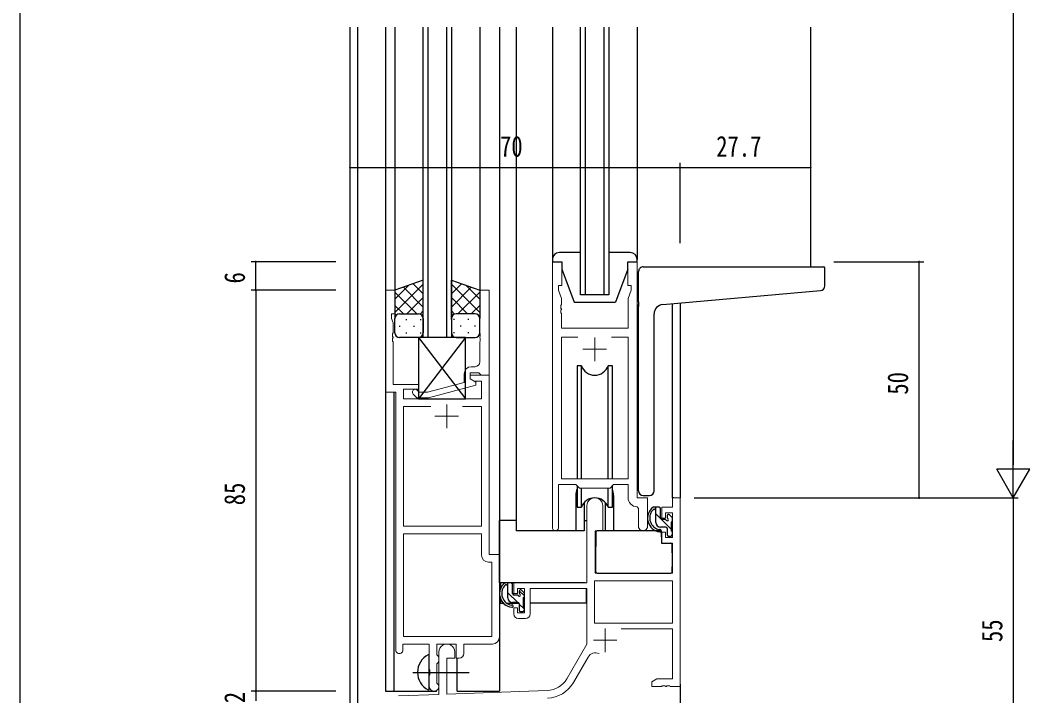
# Model space of a CAD drawing. Units: millimetres, scale not verified. Extents: x -1075 to 397, y -282 to 282.
# Drawn here: x -393.9 to -179.7, y -202.7 to -59.5 of the extents above; entities that cross this region are included whole.
import ezdxf
from ezdxf.enums import TextEntityAlignment as Align

# ---------------------------------------------------------------- set-up
doc = ezdxf.new("R2010")
doc.units = ezdxf.units.MM
doc.header["$LTSCALE"] = 2
doc.layers.add('0-2_YKK_11', color=7, linetype='Continuous', lineweight=18)
for name, color, linetype in [('0-3_YKK_12', 2, 'Continuous'), ('0-4_YKK_13', 4, 'Continuous'), ('0-6_YKK_D', 6, 'Continuous'), ('0-7_YKK_ZWAK', 7, 'Continuous')]:
    doc.layers.add(name, color=color, linetype=linetype)
doc.styles.add('ＭＳ ゴシック', font='')
doc.styles.get('ＭＳ ゴシック').set_extended_font_data('MS Gothic')

msp = doc.modelspace()

# ---------------------------------------------------------------- linework, layer by layer
at = {"layer": '0-2_YKK_11'}
for p, q in [((-281, -110.7), (-281, -167.05)), ((-279, -110.7), (-281, -110.7)), ((-279, -115.7), (-279, -110.7)), ((-265, -110.7), (-265, -115.7)), ((-263, -110.7), (-265, -110.7)), ((-263, -160.7), (-263, -110.7)), ((-316.402, -138.33), (-316.402, -116.7)), ((-316.402, -116.7), (-314.402, -116.7)), ((-314.402, -116.7), (-314.402, -121.7)), ((-296.402, -116.7), (-296.402, -125.742)), ((-294.402, -116.7), (-296.402, -116.7)), ((-294.402, -134.7), (-294.402, -116.7)), ((-279.7, -115.7), (-279, -115.7)), ((-279.7, -116.7), (-279.7, -115.7)), ((-279.07, -118.431), (-279.7, -116.7)), ((-265, -115.7), (-264.3, -115.7)), ((-264.3, -116.7), (-264.93, -118.431)), ((-264.3, -115.7), (-264.3, -116.7)), ((-279.19, -119.925), (-279.07, -119.742)), ((-279.19, -120.475), (-279.19, -119.925)), ((-279.07, -119.742), (-279.07, -118.431)), ((-264.93, -118.431), (-264.93, -124.7)), ((-315.102, -121.7), (-315.102, -122.7)), ((-314.402, -121.7), (-315.102, -121.7)), ((-279.07, -120.658), (-279.19, -120.475)), ((-279.19, -120.925), (-279.07, -120.742)), ((-279.19, -121.475), (-279.19, -120.925)), ((-279.07, -121.658), (-279.19, -121.475)), ((-279.07, -120.742), (-279.07, -120.658)), ((-279.07, -124.7), (-279.07, -121.658)), ((-315.102, -122.7), (-314.772, -123.607)), ((-314.772, -123.607), (-314.772, -125.742)), ((-314.772, -125.742), (-314.892, -125.925)), ((-314.892, -125.925), (-314.892, -126.475)), ((-296.402, -125.742), (-296.282, -125.925)), ((-296.282, -125.925), (-296.282, -126.475)), ((-264.93, -124.7), (-279.07, -124.7)), ((-314.892, -126.475), (-314.772, -126.658)), ((-314.772, -126.742), (-314.892, -126.925)), ((-314.892, -126.925), (-314.892, -127.475)), ((-314.892, -127.475), (-314.772, -127.658)), ((-314.772, -126.658), (-314.772, -126.742)), ((-314.772, -127.658), (-314.772, -136.7)), ((-296.282, -126.475), (-296.402, -126.658)), ((-296.402, -126.658), (-296.402, -126.742)), ((-296.402, -126.742), (-296.282, -126.925)), ((-296.282, -127.475), (-296.402, -127.658)), ((-296.402, -127.658), (-296.402, -131.9)), ((-296.282, -126.925), (-296.282, -127.475)), ((-279.07, -126.63), (-279.07, -156.7)), ((-275.587, -126.63), (-279.07, -126.63)), ((-275.587, -126.63), (-279.07, -126.63)), ((-264.93, -126.63), (-268.413, -126.63)), ((-264.93, -156.7), (-264.93, -126.63)), ((-299.702, -134.4), (-299.702, -136.22)), ((-298.402, -134.2), (-296.602, -134.2)), ((-298.402, -135.5), (-298.402, -134.2)), ((-298.402, -134.7), (-294.402, -134.7)), ((-298.402, -135.5), (-298.402, -134.7)), ((-297.402, -132.9), (-298.202, -132.9)), ((-296.602, -134.2), (-296.402, -134.4)), ((-296.402, -134.4), (-296.102, -134.7)), ((-296.102, -134.7), (-294.402, -134.7)), ((-294.402, -134.7), (-294.402, -172.7)), ((-314.772, -136.7), (-309.402, -136.7)), ((-309.402, -136.7), (-309.402, -137.7)), ((-299.702, -136.22), (-307.463, -138.3)), ((-307.305, -139.5), (-297.202, -136.793)), ((-297.202, -136.193), (-298.402, -135.5)), ((-297.536, -136), (-298.402, -135.5)), ((-296.032, -136), (-297.536, -136)), ((-297.202, -136.793), (-297.202, -136.193)), ((-296.032, -139.7), (-296.032, -136)), ((-314.202, -138.33), (-316.402, -138.33)), ((-314.202, -192.95), (-314.202, -138.33)), ((-312.572, -137.7), (-312.572, -139.7)), ((-309.402, -137.7), (-312.572, -137.7)), ((-310.526, -138.724), (-309.75, -139.5)), ((-309.253, -138.3), (-309.678, -137.876)), ((-307.463, -138.3), (-309.253, -138.3)), ((-312.572, -139.7), (-296.032, -139.7)), ((-312.572, -166.7), (-312.572, -141.33)), ((-312.572, -141.33), (-306.752, -141.33)), ((-309.75, -139.5), (-307.305, -139.5)), ((-300.051, -141.33), (-296.032, -141.33)), ((-300.051, -141.33), (-296.032, -141.33)), ((-296.032, -141.33), (-296.032, -166.7)), ((-279.7, -167.05), (-279.7, -157.9)), ((-279.7, -157.9), (-276, -157.9)), ((-279.07, -156.7), (-264.93, -156.7)), ((-276, -157.9), (-275.27, -158.63)), ((-268.73, -158.63), (-268, -157.9)), ((-268, -157.9), (-264.93, -157.9)), ((-264.93, -157.9), (-264.93, -160.63)), ((-275.27, -158.63), (-268.73, -158.63)), ((-273.7, -178.7), (-273.7, -162.4)), ((-270.3, -162.4), (-270.3, -167.7)), ((-263.017, -162.628), (-262.73, -162.928)), ((-260.8, -160.7), (-263, -160.7)), ((-260.8, -166.735), (-260.8, -160.7)), ((-257.8, -162.7), (-255.53, -162.7)), ((-257.8, -165), (-257.8, -162.7)), ((-255.53, -160.7), (-253.9, -160.7)), ((-255.53, -162.7), (-255.53, -160.7)), ((-253.9, -160.7), (-253.9, -200.7)), ((-262.73, -162.928), (-262.73, -166.735)), ((-257, -163.9), (-257, -165)), ((-255.53, -163.9), (-257, -163.9)), ((-255.53, -169.1), (-255.53, -163.9)), ((-296.032, -166.7), (-312.572, -166.7)), ((-257, -165), (-257.8, -165)), ((-312.572, -190.07), (-312.572, -168.33)), ((-312.572, -190.07), (-312.572, -168.33)), ((-312.572, -168.33), (-296.032, -168.33)), ((-296.032, -168.33), (-296.032, -172.83)), ((-271.9, -167.7), (-271.9, -176.7)), ((-270.3, -167.7), (-271.9, -167.7)), ((-257.8, -168), (-257, -168)), ((-257.8, -170.3), (-257.8, -168)), ((-257, -168), (-257, -169.1)), ((-257, -169.1), (-255.53, -169.1)), ((-255.53, -170.3), (-257.8, -170.3)), ((-255.53, -176.7), (-255.53, -170.3)), ((-294.402, -172.7), (-292.202, -172.7)), ((-292.202, -172.7), (-292.202, -190.2)), ((-294.532, -174.33), (-293.832, -174.33)), ((-293.832, -174.33), (-293.832, -190.07)), ((-271.9, -176.7), (-255.53, -176.7)), ((-289.2, -178.7), (-273.7, -178.7)), ((-289.2, -181), (-289.2, -178.7)), ((-288.4, -179.9), (-288.4, -181)), ((-286.9, -179.9), (-288.4, -179.9)), ((-286.9, -185.1), (-286.9, -179.9)), ((-273.7, -179.9), (-285.7, -179.9)), ((-285.7, -179.9), (-285.7, -185.3)), ((-273.7, -191.7), (-273.7, -179.9)), ((-255.53, -178.33), (-272.07, -178.33)), ((-255.53, -178.33), (-272.07, -178.33)), ((-272.07, -178.33), (-272.07, -187.3)), ((-255.53, -187.3), (-255.53, -178.33)), ((-288.4, -181), (-289.2, -181)), ((-289.2, -184), (-288.4, -184)), ((-289.2, -185.3), (-289.2, -184)), ((-288.4, -184), (-288.4, -185.1)), ((-288.4, -185.1), (-286.9, -185.1)), ((-286.7, -186.3), (-288.2, -186.3)), ((-272.07, -187.3), (-255.53, -187.3)), ((-293.832, -190.07), (-312.572, -190.07)), ((-255.53, -188.5), (-266.401, -188.5)), ((-255.53, -199.07), (-255.53, -188.5)), ((-312.702, -191.7), (-312.702, -192.95)), ((-307.102, -191.7), (-312.702, -191.7)), ((-307.102, -197.029), (-307.102, -191.7)), ((-301.402, -191.7), (-305.472, -191.7)), ((-305.472, -191.7), (-305.472, -194.017)), ((-301.402, -194.7), (-301.402, -191.7)), ((-293.702, -191.7), (-299.772, -191.7)), ((-299.772, -191.7), (-299.772, -193.7)), ((-277.954, -199.068), (-273.7, -191.7)), ((-305.472, -194.017), (-305.324, -194.21)), ((-305.324, -194.21), (-305.102, -194.5)), ((-305.102, -194.5), (-305.102, -195.4)), ((-305.1, -202.368), (-305.1, -193.4)), ((-303.4, -194.7), (-303.4, -202.309)), ((-301.7, -194.7), (-303.4, -194.7)), ((-301.7, -193.4), (-301.7, -194.7)), ((-300.772, -194.7), (-301.402, -194.7)), ((-273.406, -194.452), (-276.543, -199.883)), ((-306.959, -197.221), (-307.102, -197.029)), ((-305.324, -195.69), (-305.472, -195.883)), ((-305.472, -195.883), (-305.472, -200.017)), ((-305.102, -195.4), (-305.324, -195.69)), ((-307.102, -198.371), (-306.959, -198.179)), ((-307.102, -200.7), (-307.102, -198.371)), ((-306.959, -198.179), (-306.959, -197.221)), ((-259.9, -199.7), (-258.809, -199.07)), ((-258.809, -199.07), (-255.53, -199.07)), ((-305.472, -200.017), (-305.324, -200.21)), ((-305.324, -200.21), (-305.102, -200.5)), ((-305.102, -200.5), (-305.102, -200.7)), ((-259.9, -200.7), (-259.9, -199.7)), ((-257.858, -200.7), (-259.9, -200.7)), ((-257.675, -200.58), (-257.858, -200.7)), ((-257.125, -200.58), (-257.675, -200.58)), ((-256.942, -200.7), (-257.125, -200.58)), ((-256.858, -200.7), (-256.942, -200.7)), ((-256.675, -200.58), (-256.858, -200.7)), ((-256.125, -200.58), (-256.675, -200.58)), ((-255.942, -200.7), (-256.125, -200.58)), ((-253.9, -200.7), (-255.942, -200.7)), ((-313.635, -202.666), (-305.1, -202.368)), ((-303.4, -202.309), (-282.11, -201.565))]:
    msp.add_line(p, q, dxfattribs=at)
at = {"layer": '0-2_YKK_11', "color": 2}
for p, q in [((-272, -126.7), (-272, -131.7)), ((-274.5, -129.2), (-269.5, -129.2)), ((-303.402, -140.9), (-303.402, -145.9)), ((-305.902, -143.4), (-300.902, -143.4)), ((-269.8, -188.4), (-269.8, -193.4)), ((-272.3, -190.9), (-267.3, -190.9))]:
    msp.add_line(p, q, dxfattribs=at)
at = {"layer": '0-2_YKK_11'}
for centre, radius, start, end in [((-297.402, -131.9), 1, 270.00001, 359.99999), ((-298.202, -134.4), 1.5, 90.00001, 179.99999), ((-310.102, -138.3), 0.6, 44.99999, 225.00001), ((-262.93, -160.63), 2, 180, 267.50807), ((-272, -162.4), 1.7, 359.99999, 180.00001), ((-280.35, -167.05), 0.65, 179.99999, 0.00001), ((-261.765, -166.735), 0.965, 179.99999, 0.00001), ((-294.532, -172.83), 1.5, 180.00001, 269.99999), ((-288.2, -185.3), 1, 180.00001, 269.99999), ((-286.7, -185.3), 1, 270.00001, 359.99999), ((-293.702, -190.2), 1.5, 270.00001, 359.99999), ((-303.4, -193.4), 1.7, 359.99999, 180.00001), ((-313.452, -192.95), 0.75, 179.99999, 0.00001), ((-300.772, -193.7), 1, 270.00001, 359.99999), ((-271.848, -195.352), 1.8, 65.29866, 149.99999), ((-282.284, -196.568), 5, 271.99999, 330), ((-306.102, -200.7), 1, 180.00001, 269.99999), ((-306.102, -200.7), 1, 270.00001, 359.99999), ((-282.284, -196.568), 6.63, 272, 330)]:
    msp.add_arc(centre, radius, start, end, dxfattribs=at)
at = {"layer": '0-3_YKK_12'}
for p, q in [((-323.9, -204.4), (-323.9, -60.95)), ((-322.27, -214.3), (-322.27, -60.95)), ((-316.402, -60.95), (-316.402, -201.7)), ((-314.401, -60.95), (-314.402, -117.2)), ((-308.402, -126.7), (-308.402, -60.95)), ((-307.402, -60.95), (-307.402, -126.7)), ((-303.402, -126.7), (-303.402, -60.95)), ((-302.402, -60.95), (-302.402, -126.7)), ((-296.402, -60.95), (-296.402, -117.2)), ((-292.2, -60.95), (-292.2, -201.7)), ((-288.7, -60.95), (-288.7, -167.7)), ((-281, -60.95), (-281, -110.2)), ((-275, -117.7), (-275, -60.95)), ((-274, -60.95), (-274, -117.7)), ((-270, -117.7), (-270, -60.95)), ((-269, -60.95), (-269, -117.7)), ((-263, -60.95), (-263, -110.2)), ((-226.2, -60.95), (-226.2, -111.703)), ((-269, -117.7), (-275, -117.7)), ((-255.53, -160.7), (-255.514, -119.53)), ((-253.9, -119.389), (-253.9, -160.7)), ((-314.6, -138.33), (-314.6, -201.7)), ((-268, -160.2), (-268, -167.7)), ((-255.23, -160.7), (-255.53, -160.7)), ((-288.7, -165.5), (-292.196, -165.5)), ((-261.773, -167.7), (-268, -167.7)), ((-301.2, -201.7), (-301.2, -194.683)), ((-253.9, -200.2), (-253.9, -215.7)), ((-316.402, -201.7), (-305.6, -201.7)), ((-305.6, -201.7), (-305.6, -201.565)), ((-301.2, -201.7), (-292.2, -201.7))]:
    msp.add_line(p, q, dxfattribs=at)
msp.add_lwpolyline([(-276, -160.2), (-276, -167.7), (-288.7, -167.7)], dxfattribs=at)
for start, end in [(159.63587, 180), (0, 20.36413)]:
    msp.add_arc((-272, -160.2), 4, start, end, dxfattribs=at)
at = {"layer": '0-4_YKK_13'}
for p, q in [((-275, -108.7), (-279.5, -108.7)), ((-264.5, -108.7), (-269, -108.7)), ((-281, -110.2), (-281, -110.7)), ((-281, -110.7), (-279, -110.7)), ((-279, -110.7), (-279, -112.2)), ((-265, -110.7), (-263, -110.7)), ((-265, -112.2), (-265, -110.7)), ((-263, -110.7), (-263, -110.2)), ((-279, -112.2), (-276.4, -119.2)), ((-265, -112.2), (-267.6, -119.2)), ((-262.7, -119.155), (-262.7, -112.703)), ((-261.7, -111.703), (-223.5, -111.703)), ((-223.2, -115.787), (-223.2, -112.003)), ((-308.404, -114.557), (-314.404, -116.7)), ((-314.404, -121.432), (-308.404, -115.432)), ((-314.404, -118.603), (-311.443, -115.643)), ((-308.404, -117.423), (-310.515, -115.311)), ((-308.404, -122.922), (-308.404, -114.557)), ((-302.405, -122.922), (-302.405, -114.557)), ((-302.405, -114.557), (-296.405, -116.7)), ((-302.405, -117.423), (-300.294, -115.311)), ((-296.405, -121.432), (-302.405, -115.432)), ((-296.405, -118.603), (-299.366, -115.643)), ((-314.404, -116.7), (-314.404, -122.7)), ((-309.783, -121.7), (-314.404, -117.08)), ((-308.404, -120.251), (-312.599, -116.056)), ((-302.405, -120.251), (-298.21, -116.056)), ((-301.026, -121.7), (-296.405, -117.08)), ((-296.405, -116.7), (-296.405, -122.7)), ((-257.574, -119.71), (-224.113, -116.783)), ((-312.612, -121.7), (-314.404, -119.908)), ((-311.843, -121.7), (-308.404, -118.26)), ((-298.966, -121.7), (-302.405, -118.26)), ((-298.197, -121.7), (-296.405, -119.908)), ((-276.4, -119.2), (-267.6, -119.2)), ((-263, -119.684), (-263, -126.5)), ((-262.7, -119.155), (-262.7, -120.159)), ((-313.404, -121.7), (-309.804, -121.7)), ((-313.004, -121.7), (-309.404, -121.7)), ((-309.072, -121.757), (-308.404, -121.089)), ((-301.737, -121.757), (-302.405, -121.089)), ((-297.805, -121.7), (-301.405, -121.7)), ((-297.405, -121.7), (-301.005, -121.7)), ((-262.7, -159.203), (-262.7, -120.159)), ((-259.4, -159.203), (-259.4, -121.703)), ((-314.404, -125.7), (-314.404, -122.7)), ((-312.069, -122.922), (-311.869, -122.922)), ((-309.039, -122.922), (-308.839, -122.922)), ((-308.404, -122.7), (-308.404, -125.7)), ((-302.405, -122.7), (-302.405, -125.7)), ((-301.77, -122.922), (-301.97, -122.922)), ((-298.74, -122.922), (-298.94, -122.922)), ((-296.405, -125.7), (-296.405, -122.7)), ((-313.484, -124.337), (-313.284, -124.337)), ((-312.069, -125.752), (-311.869, -125.752)), ((-310.454, -124.337), (-310.254, -124.337)), ((-309.039, -125.752), (-308.839, -125.752)), ((-301.77, -125.752), (-301.97, -125.752)), ((-300.355, -124.337), (-300.555, -124.337)), ((-298.74, -125.752), (-298.94, -125.752)), ((-297.325, -124.337), (-297.525, -124.337)), ((-309.404, -126.7), (-313.404, -126.7)), ((-309.402, -126.7), (-309.402, -139.7)), ((-309.402, -126.7), (-299.402, -139.7)), ((-299.402, -126.7), (-309.402, -139.7)), ((-299.402, -126.7), (-309.402, -126.7)), ((-301.405, -126.7), (-297.405, -126.7)), ((-299.402, -139.7), (-299.402, -126.7)), ((-275.75, -132.7), (-275.75, -156.7)), ((-274.828, -132.7), (-275.75, -132.7)), ((-274.828, -156.7), (-274.828, -132.7)), ((-269.172, -156.7), (-269.172, -132.7)), ((-268.25, -132.7), (-269.172, -132.7)), ((-268.25, -156.7), (-268.25, -132.7)), ((-309.402, -139.7), (-299.402, -139.7)), ((-275.75, -158.15), (-275.75, -162.7)), ((-268.25, -162.7), (-268.25, -158.15)), ((-274.828, -162.7), (-274.828, -158.63)), ((-269.172, -162.7), (-269.172, -158.63)), ((-261.7, -160.203), (-260.4, -160.203)), ((-275.75, -162.7), (-274.828, -162.7)), ((-274.25, -161.716), (-274.25, -167.7)), ((-269.75, -167.7), (-269.75, -161.716)), ((-269.172, -162.7), (-268.25, -162.7)), ((-258.33, -162.7), (-259.63, -162.7)), ((-259.03, -165.9), (-259.03, -162.7)), ((-255.73, -167.428), (-259.03, -164.128)), ((-258.03, -165), (-258.03, -163)), ((-256.63, -164.5), (-256.63, -164.839)), ((-255.618, -164.788), (-256.118, -164.288)), ((-292.196, -178.7), (-292.196, -165.5)), ((-274.25, -165.5), (-273.7, -165.5)), ((-256.93, -166.9), (-258.03, -166.9)), ((-257.091, -165.3), (-257.73, -165.3)), ((-255.73, -167.8), (-255.73, -165.8)), ((-255.53, -165.6), (-255.53, -165)), ((-274.25, -167.7), (-276, -167.7)), ((-271.776, -167.997), (-271.83, -174.2)), ((-257.898, -167.7), (-271.476, -167.7)), ((-268, -167.7), (-269.75, -167.7)), ((-257.898, -167.7), (-257.83, -170.3)), ((-256.63, -167.2), (-256.63, -168.5)), ((-256.33, -168.8), (-255.83, -168.8)), ((-255.53, -168.5), (-255.53, -168)), ((-271.795, -170.2), (-271.9, -170.2)), ((-257.83, -170.3), (-255.861, -170.3)), ((-255.53, -174.2), (-255.561, -170.597)), ((-271.9, -175.13), (-271.821, -175.209)), ((-271.83, -174.2), (-271.811, -176.403)), ((-255.549, -176.403), (-255.53, -174.2)), ((-271.511, -176.7), (-255.849, -176.7)), ((-274, -178.7), (-292.196, -178.7)), ((-291.996, -178.7), (-291.996, -179.952)), ((-289.73, -178.7), (-291.03, -178.7)), ((-290.43, -181.9), (-290.43, -178.7)), ((-289.43, -178.983), (-289.713, -178.7)), ((-289.43, -181), (-289.43, -179)), ((-288.342, -182.9), (-290.43, -180.812)), ((-288.491, -181.3), (-289.13, -181.3)), ((-288.03, -180.5), (-288.03, -180.839)), ((-286.93, -181.483), (-288.013, -180.4)), ((-287.018, -180.788), (-287.518, -180.288)), ((-287.13, -183.8), (-287.13, -181.8)), ((-286.93, -181.6), (-286.93, -181)), ((-273.796, -179.98), (-273.796, -183)), ((-291.996, -182.09), (-291.996, -183)), ((-291.996, -183), (-291.415, -183)), ((-290.719, -183), (-288.106, -183)), ((-288.33, -182.9), (-289.43, -182.9)), ((-288.03, -183.2), (-288.03, -184.5)), ((-286.93, -184.312), (-288.03, -183.212)), ((-287.13, -183), (-286.9, -183)), ((-286.93, -184.5), (-286.93, -184)), ((-273.796, -183), (-285.7, -183)), ((-287.73, -184.8), (-287.23, -184.8)), ((-307.102, -201.296), (-307.102, -194.104)), ((-310.602, -197.7), (-298.614, -197.7))]:
    msp.add_line(p, q, dxfattribs=at)
for centre, radius, start, end in [((-279.5, -110.2), 1.5, 90, 180), ((-264.5, -110.2), 1.5, 0, 90), ((-261.7, -112.703), 1, 135.573, 180), ((-261.7, -112.703), 1, 90, 135.573), ((-261.7, -112.703), 1, 121.36729, 135.573), ((-223.5, -112.003), 0.3, 0, 90), ((-224.2, -115.787), 1, 275, 0), ((-257.4, -121.703), 2, 95, 180), ((-313.404, -122.7), 1, 90, 180), ((-313.404, -122.7), 1, 90, 180), ((-309.404, -122.7), 1, 360, 90), ((-309.404, -122.7), 1, 360, 90), ((-301.405, -122.7), 1, 90, 180), ((-301.405, -122.7), 1, 90, 180), ((-297.405, -122.7), 1, 360, 90), ((-297.405, -122.7), 1, 360, 90), ((-313.404, -125.7), 1, 180, 270), ((-309.404, -125.7), 1, 270, 360), ((-301.405, -125.7), 1, 180, 270), ((-297.405, -125.7), 1, 270, 360), ((-272, -131.7), 3, 199.4715, 340.5285), ((-261.7, -159.203), 1, 180, 270), ((-260.4, -159.203), 1, 270, 0), ((-272, -163.7), 3, 19.47123, 160.52877), ((-257.916, -165.021), 2.885, 126.45193, 263.90389), ((-258.33, -163), 0.3, 0, 90), ((-257.83, -164.987), 2.504, 139.45806, 259.25217), ((-259.89, -163.104), 0.3, 301.6219, 336.95039), ((-259.43, -163.3), 0.2, 36.8699, 156.95039), ((-259.03, -163), 0.3, 216.8699, 270), ((-256.33, -164.5), 0.3, 45, 180), ((-256.33, -164.839), 0.3, 180, 236.94427), ((-255.83, -165), 0.3, 0, 45), ((-258.03, -165.9), 1, 180, 270), ((-257.73, -165), 0.3, 180, 270), ((-257.091, -165.6), 0.3, 33.05573, 90), ((-256.93, -167.2), 0.3, 0, 90), ((-256.63, -165.3), 0.25, 213.05573, 56.94427), ((-255.73, -165.6), 0.2, 270, 0), ((-271.476, -168), 0.3, 90, 179.5), ((-258.152, -167.65), 0.25, 253.6388, 125.58163), ((-256.33, -168.5), 0.3, 180, 270), ((-255.83, -168.5), 0.3, 270, 0), ((-255.73, -168), 0.2, 0, 90), ((-255.861, -170.6), 0.3, 0.5, 90), ((-271.511, -176.4), 0.3, 180.5, 270), ((-255.849, -176.4), 0.3, 270, 359.5), ((-289.316, -181.021), 2.885, 126.45193, 263.90389), ((-289.23, -180.987), 2.504, 139.45806, 259.25217), ((-291.29, -179.104), 0.3, 301.6219, 336.95039), ((-290.83, -179.3), 0.2, 36.8699, 156.95039), ((-290.43, -179), 0.3, 216.8699, 270), ((-289.73, -179), 0.3, 0, 90), ((-289.43, -181.9), 1, 180, 270), ((-289.13, -181), 0.3, 180, 270), ((-288.491, -181.6), 0.3, 33.05573, 90), ((-288.03, -181.3), 0.25, 213.05573, 56.94427), ((-287.73, -180.5), 0.3, 45, 180), ((-287.73, -180.839), 0.3, 180, 236.94427), ((-287.13, -181.6), 0.2, 270, 0), ((-287.23, -181), 0.3, 0, 45), ((-289.552, -183.65), 0.25, 253.6388, 125.58163), ((-288.33, -183.2), 0.3, 0, 90), ((-287.13, -184), 0.2, 0, 90), ((-287.73, -184.5), 0.3, 180, 270), ((-287.23, -184.5), 0.3, 270, 0), ((-305.402, -197.7), 4.2, 117.28096, 242.71904), ((-307.256, -194.104), 0.154, 0, 117.28096), ((-307.256, -201.296), 0.154, 242.71904, 0)]:
    msp.add_arc(centre, radius, start, end, dxfattribs=at)
at = {"layer": '0-6_YKK_D'}
for p, q in [((-183.2, 182.3), (-183.2, -153.7)), ((-253.9, -106.7), (-253.9, -89.7)), ((-253.9, -106.7), (-253.9, -89.7)), ((-323.9, -90.7), (-253.9, -90.7)), ((-253.9, -90.7), (-226.2, -90.7)), ((-326.9, -110.7), (-344.9, -110.7)), ((-343.9, -116.7), (-343.9, -110.7)), ((-221.297, -110.7), (-202.2, -110.7)), ((-203.2, -160.7), (-203.2, -110.7)), ((-326.908, -116.7), (-344.9, -116.7)), ((-326.9, -116.7), (-344.9, -116.7)), ((-343.9, -116.7), (-343.9, -201.7)), ((-183.2, -160.7), (-183.2, -148.576)), ((-179.7, -154.638), (-186.7, -154.638)), ((-183.2, -160.7), (-186.7, -154.638)), ((-183.2, -160.7), (-179.7, -154.638)), ((-250.9, -160.7), (-182.2, -160.7)), ((-221.297, -160.7), (-182.2, -160.7)), ((-221.297, -160.7), (-202.2, -160.7)), ((-183.2, -160.7), (-183.2, -215.7)), ((-326.908, -201.7), (-344.9, -201.7)), ((-326.908, -201.7), (-344.9, -201.7)), ((-343.9, -201.7), (-343.9, -203.7))]:
    msp.add_line(p, q, dxfattribs=at)
for centre, start, end in [((-323.9, -90.7), 0, 180), ((-323.9, -90.7), 180, 0), ((-253.9, -90.7), 0, 180), ((-253.9, -90.7), 0, 180), ((-253.9, -90.7), 180, 0), ((-253.9, -90.7), 180, 0), ((-226.2, -90.7), 0, 180), ((-226.2, -90.7), 180, 0), ((-343.9, -110.7), 90, 270), ((-343.9, -110.7), 270, 90), ((-203.2, -110.7), 90, 270), ((-203.2, -110.7), 270, 90), ((-343.9, -116.7), 90, 270), ((-343.9, -116.7), 90, 270), ((-343.9, -116.7), 270, 90), ((-343.9, -116.7), 270, 90), ((-203.2, -160.7), 90, 270), ((-203.2, -160.7), 270, 90), ((-343.9, -201.7), 90, 270), ((-343.9, -201.7), 90, 270), ((-343.9, -201.7), 270, 90), ((-343.9, -201.7), 270, 90)]:
    msp.add_arc(centre, 0.106, start, end, dxfattribs=at)
at = {"layer": '0-7_YKK_ZWAK'}
msp.add_line((-393.9, -245.7), (-393.9, 279.3), dxfattribs=at)

# ---------------------------------------------------------------- texts
at = {"layer": '0-6_YKK_D', "style": 'ＭＳ ゴシック', "width": 0.8}
for s, p in [('70', (-292.092, -89.7)), ('27.7', (-246.227, -89.7))]:
    msp.add_text(s, height=4.399, dxfattribs=at).set_placement(p, align=Align.BOTTOM_LEFT)
for s, p in [('6', (-344.9, -115.259)), ('50', (-204.2, -138.831)), ('85', (-344.9, -162.27)), ('55', (-184.2, -191.27)), ('2', (-344.9, -204.235))]:
    msp.add_text(s, height=4.399, rotation=90, dxfattribs=at).set_placement(p, align=Align.BOTTOM_LEFT)

doc.saveas('drawing.dxf')
